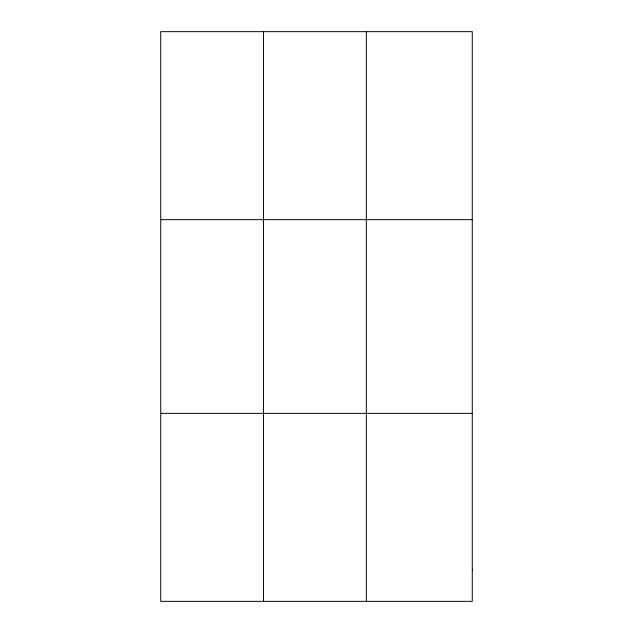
<?xml version="1.0" encoding="UTF-8"?>
<svg xmlns="http://www.w3.org/2000/svg" width="633" height="633" viewBox="0 0 633 633"><rect width="100%" height="100%" fill="white"/><g stroke="black" fill="none" stroke-linecap="round" stroke-linejoin="round"><path stroke-width="0.95" d="M263.534 31.65L263.534 601.35M366.349 31.65L366.349 601.35M160.727 219.651L472.273 219.651M160.727 413.349L472.273 413.349M472.273 570.016L472.273 601.35L160.727 601.35L160.727 31.65L472.273 31.65L472.273 570.016"/></g></svg>
